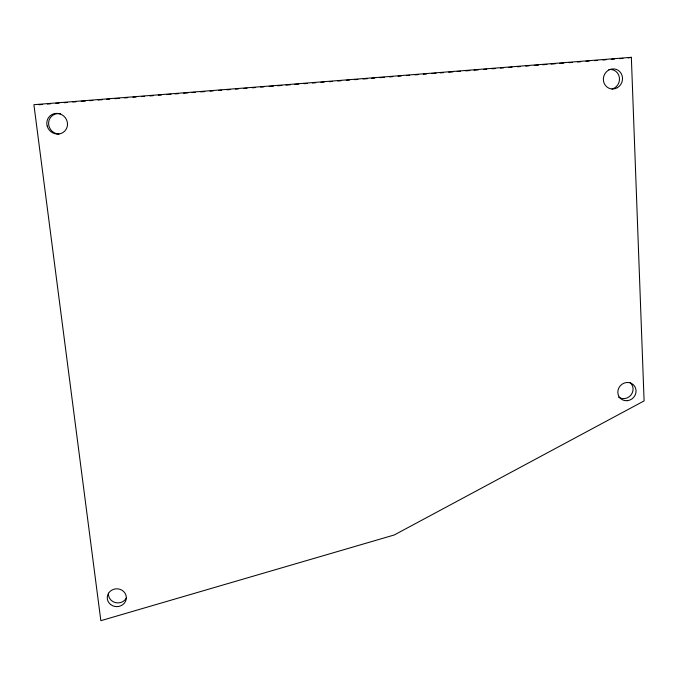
<?xml version="1.0" encoding="UTF-8"?>
<svg xmlns="http://www.w3.org/2000/svg" width="678" height="678" viewBox="0 0 678 678"><rect width="100%" height="100%" fill="white"/><g stroke="black" fill="none" stroke-linecap="round" stroke-linejoin="round"><path stroke-width="1.02" d="M628.243 57.986L631.345 57.316L644.1 400.91L394.257 534.976L100.844 620.684L33.9 104.692L631.345 57.316M38.968 104.726L42.138 104.471M47.418 104.048L50.587 103.802M55.867 103.378L59.028 103.132M64.308 102.709L67.478 102.463M72.758 102.039L75.928 101.793M81.207 101.369L85.436 101.039M89.657 100.7L92.827 100.446M98.107 100.03L102.327 99.7M106.556 99.361L109.726 99.107M115.006 98.691L119.226 98.352M124.506 97.937L127.676 97.683M132.956 97.268L136.125 97.013M141.405 96.598L144.575 96.344M149.855 95.929L153.025 95.674M158.305 95.259L161.466 95.005M166.746 94.589L170.975 94.25M175.195 93.92L178.365 93.666M183.645 93.25L187.874 92.911M192.094 92.572L195.264 92.327M200.544 91.903L204.764 91.572M210.044 91.149L213.214 90.903M218.494 90.479L221.664 90.233M226.944 89.81L230.113 89.564M235.393 89.14L238.563 88.894M243.843 88.471L247.012 88.225M252.292 87.801L255.462 87.547M260.742 87.131L263.903 86.877M269.183 86.462L273.412 86.123M277.633 85.792L281.862 85.453M286.082 85.123L290.311 84.784M294.532 84.453L298.752 84.114M304.041 83.699L307.202 83.445M312.482 83.03L315.651 82.775M320.931 82.36L324.101 82.106M329.381 81.691L332.551 81.436M337.83 81.021L341 80.767M346.28 80.343L349.45 80.097M354.73 79.673L357.899 79.428M363.179 79.004L367.4 78.673M371.62 78.334L374.79 78.089M380.07 77.665L384.299 77.334M389.579 76.911L392.748 76.665M398.028 76.241L401.19 75.995M406.469 75.572L409.639 75.317M414.919 74.902L418.089 74.648M423.369 74.233L426.538 73.978M431.818 73.563L436.047 73.224M440.268 72.893L443.437 72.639M448.717 72.224L452.938 71.885M457.167 71.554L460.337 71.3M465.616 70.885L469.837 70.546M474.058 70.215L478.287 69.876M483.567 69.461L486.736 69.207M492.016 68.792L495.186 68.537M500.466 68.122L503.627 67.868M508.907 67.444L512.076 67.198M517.356 66.775L520.526 66.529M525.806 66.105L528.976 65.859M534.256 65.435L538.476 65.105M542.705 64.766L546.926 64.435M551.155 64.096L555.375 63.766M559.604 63.427L563.825 63.096M569.105 62.673L572.274 62.418M577.554 62.003L580.724 61.749M586.004 61.334L589.174 61.079M594.453 60.664L597.623 60.41M602.903 59.995L606.064 59.74M611.344 59.325L614.514 59.071M619.794 58.655L622.963 58.401M58.978 134.083A10.492 10.026 43.9 0 1 48.604 122.591A10.492 10.026 43.9 0 1 60.52 113.811M608.819 69.571A10.026 9.458 -71.7 0 1 619.378 77.419A10.026 9.458 -71.7 0 1 611.988 89.089M126.422 597.928A9.475 8.848 0 0 1 115.319 602.589A9.475 8.848 0 0 1 108.463 593.199M630.184 382.604A9.322 8.78 -45.3 0 1 630.947 395.037A9.322 8.78 -45.3 0 1 618.514 397.105M47.18 126.049A10.585 10.111 43.9 0 0 64.563 131.278A10.585 10.111 43.9 0 0 59.723 113.828A10.585 10.111 43.9 0 0 47.18 126.049M617.294 87.725A10.111 9.534 -71.6 0 0 618.167 70.317A10.111 9.534 -71.6 0 0 603.361 78.758A10.111 9.534 -71.6 0 0 617.294 87.725M110.548 604.454A9.551 8.907 0 0 0 126.176 599.386A9.551 8.907 0 0 0 113.658 589.301A9.551 8.907 0 0 0 110.548 604.454M627.294 400.69A9.399 8.839 -45.3 0 0 634.667 386.282A9.399 8.839 -45.3 0 0 618.878 387.841A9.399 8.839 -45.3 0 0 627.294 400.69"/></g></svg>
